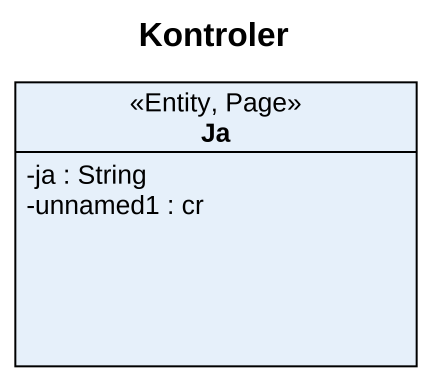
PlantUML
@startuml
title Kontroler
hide circle
hide empty members
skinparam classAttributeIconSize 0
class Ja <<Entity, Page>> {
  -ja : String
  -unnamed1 : cr
}
@enduml
